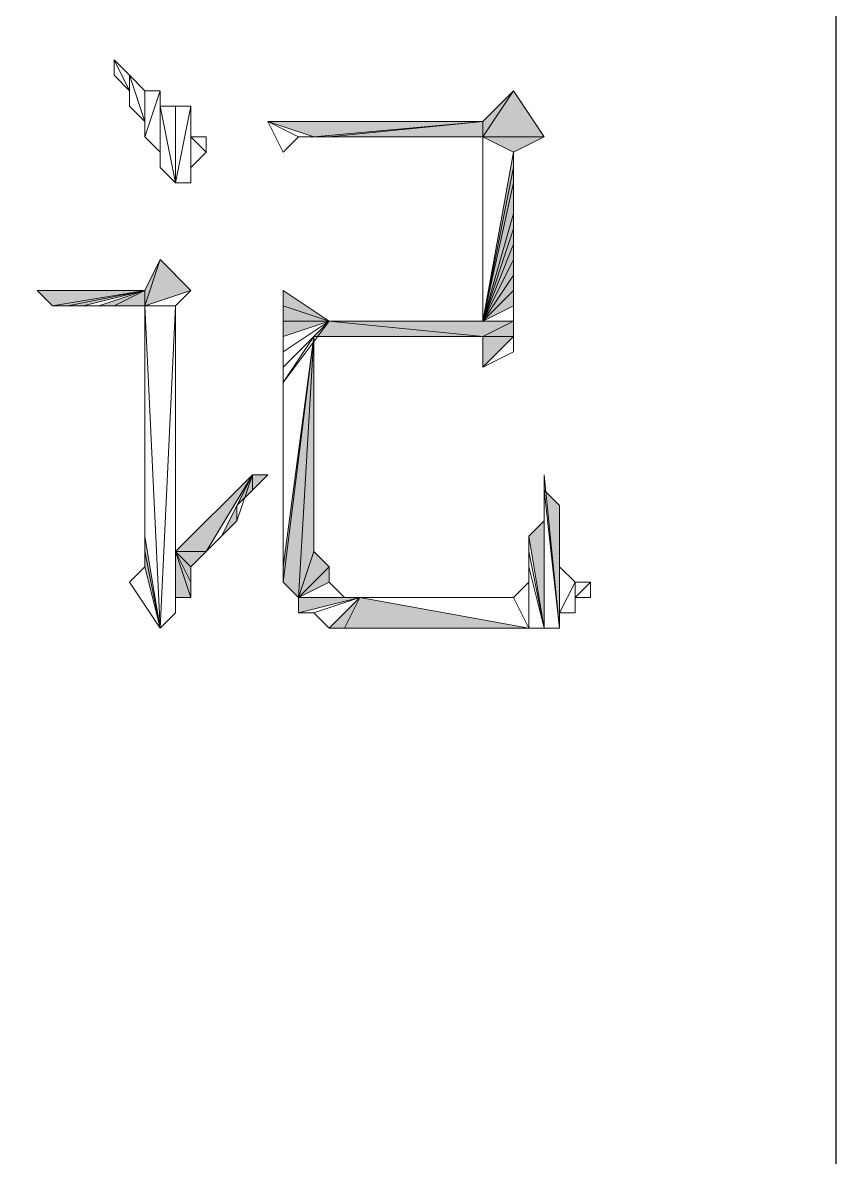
# Model space of a CAD drawing. Header units: inches. Extents: x -244 to 17, y 0 to 370.
# Drawn here: x 9.73 to 13.092, y 9.318 to 14.008 of the extents above; entities that cross this region are included whole.
import ezdxf

# ---------------------------------------------------------------- set-up
doc = ezdxf.new("R2010")
doc.units = ezdxf.units.IN
doc.header["$MEASUREMENT"] = 0
doc.layers.add('图层 1', color=7, linetype='Continuous')

# ---------------------------------------------------------------- blocks, each defined once
blk = doc.blocks.new('block 2')
at = {"layer": '图层 1', "true_color": 0xffffff}
h = blk.add_hatch(color=7, dxfattribs=at)
h.dxf.hatch_style = 2
h.paths.add_polyline_path([(33.0201, 10.8586), (32.9565, 10.7949), (33.0201, 10.4138)])
h = blk.add_hatch(color=7, dxfattribs=at)
h.dxf.hatch_style = 2
h.paths.add_polyline_path([(33.0201, 10.4138), (32.9565, 10.7315), (32.9565, 10.7949)])
h.paths.add_polyline_path([(32.9565, 10.6681), (33.0201, 10.4138), (32.9565, 10.7315)])
h = blk.add_hatch(color=7, dxfattribs=at)
h.dxf.hatch_style = 2
h.paths.add_polyline_path([(32.9565, 10.4138), (33.147, 10.3505), (33.0201, 10.2237)])
h.paths.add_polyline_path([(33.0201, 10.4138), (32.9565, 10.4138), (33.147, 10.3505)])
h.paths.add_polyline_path([(32.9565, 10.541), (33.0201, 10.4138), (32.9565, 10.4138)])
h.paths.add_polyline_path([(32.9565, 10.6044), (32.9565, 10.541), (33.0201, 10.4138)])
h = blk.add_hatch(color=7, dxfattribs=at)
h.dxf.hatch_style = 2
h.paths.add_polyline_path([(31.6231, 10.3505), (31.9405, 10.4138), (31.877, 10.4138)])
h.paths.add_polyline_path([(32.0041, 10.4138), (31.6231, 10.3505), (31.9405, 10.4138)])
h = blk.add_hatch(color=7, dxfattribs=at)
h.dxf.hatch_style = 2
h.paths.add_polyline_path([(31.9405, 10.2871), (31.75, 10.2237), (31.8136, 10.2237)])
h.paths.add_polyline_path([(31.75, 10.2871), (31.9405, 10.2871), (31.75, 10.2237)])
h = blk.add_hatch(color=7, dxfattribs=at)
h.dxf.hatch_style = 2
h.paths.add_polyline_path([(31.877, 10.2237), (31.9405, 10.2871), (31.9405, 10.1599)])
h.paths.add_polyline_path([(31.8136, 10.2237), (31.877, 10.2237), (31.9405, 10.2871)])
h = blk.add_hatch(color=7, dxfattribs=at)
h.dxf.hatch_style = 2
h.paths.add_polyline_path([(31.9405, 10.2871), (31.9405, 10.1599), (32.258, 9.9694)])
h = blk.add_hatch(color=7, dxfattribs=at)
h.dxf.hatch_style = 2
h.paths.add_polyline_path([(32.258, 9.9694), (32.0675, 10.0332), (32.0041, 10.0965)])
h.paths.add_polyline_path([(32.131, 10.0332), (32.258, 9.9694), (32.0675, 10.0332)])
h = blk.add_hatch(color=7, dxfattribs=at)
h.dxf.hatch_style = 2
h.paths.add_polyline_path([(32.1944, 9.9694), (32.258, 9.9694), (32.258, 9.906)])
h.paths.add_polyline_path([(32.131, 10.0332), (32.1944, 9.9694), (32.258, 9.9694)])
h = blk.add_hatch(color=7, dxfattribs=at)
h.dxf.hatch_style = 2
h.paths.add_polyline_path([(33.7185, 9.906), (33.655, 9.7155), (33.7185, 9.0169)])
h = blk.add_hatch(color=7, dxfattribs=at)
h.dxf.hatch_style = 2
h.paths.add_polyline_path([(32.8295, 9.7155), (31.8136, 9.8426), (31.877, 9.8426)])
h.paths.add_polyline_path([(31.75, 9.7789), (32.8295, 9.7155), (31.8136, 9.8426)])
h = blk.add_hatch(color=7, dxfattribs=at)
h.dxf.hatch_style = 2
h.paths.add_polyline_path([(32.8931, 9.6521), (32.8931, 9.8426), (32.9565, 9.8426)])
h.paths.add_polyline_path([(32.8295, 9.8426), (32.8931, 9.6521), (32.8931, 9.8426)])
h = blk.add_hatch(color=7, dxfattribs=at)
h.dxf.hatch_style = 2
h.paths.add_polyline_path([(33.0201, 9.8426), (32.9565, 9.8426), (32.8931, 9.6521)])
h = blk.add_hatch(color=7, dxfattribs=at)
h.dxf.hatch_style = 2
h.paths.add_polyline_path([(31.75, 9.7789), (31.6865, 9.7789), (31.75, 9.525)])
h = blk.add_hatch(color=7, dxfattribs=at)
h.dxf.hatch_style = 2
h.paths.add_polyline_path([(31.75, 9.7789), (31.877, 9.6521), (31.8136, 9.6521)])
h.paths.add_polyline_path([(31.9405, 9.7155), (31.75, 9.7789), (31.877, 9.6521)])
h.paths.add_polyline_path([(32.8295, 9.7155), (31.9405, 9.7155), (31.75, 9.7789)])
h = blk.add_hatch(color=7, dxfattribs=at)
h.dxf.hatch_style = 2
h.paths.add_polyline_path([(32.8931, 9.6521), (32.8295, 9.0169), (32.8931, 8.8901)])
h.paths.add_polyline_path([(32.8295, 9.7155), (32.8931, 9.6521), (32.8295, 9.0169)])
h = blk.add_hatch(color=7, dxfattribs=at)
h.dxf.hatch_style = 2
h.paths.add_polyline_path([(33.655, 9.0169), (33.8455, 8.8901), (33.655, 8.763)])
h.paths.add_polyline_path([(33.7185, 9.0169), (33.655, 9.0169), (33.8455, 8.8901)])
h.paths.add_polyline_path([(33.655, 9.6521), (33.7185, 9.0169), (33.655, 9.0169)])
h.paths.add_polyline_path([(33.655, 9.7155), (33.655, 9.6521), (33.7185, 9.0169)])
h = blk.add_hatch(color=7, dxfattribs=at)
h.dxf.hatch_style = 2
h.paths.add_polyline_path([(31.6231, 9.5884), (31.75, 9.525), (31.6231, 8.8263)])
h.paths.add_polyline_path([(31.6231, 9.6521), (31.6231, 9.5884), (31.75, 9.525)])
h = blk.add_hatch(color=7, dxfattribs=at)
h.dxf.hatch_style = 2
h.paths.add_polyline_path([(32.8295, 9.0169), (32.8295, 8.8901), (32.8931, 8.8901)])
h.paths.add_polyline_path([(32.7026, 9.0169), (32.8295, 9.0169), (32.8295, 8.8901)])
h = blk.add_hatch(color=7, dxfattribs=at)
h.dxf.hatch_style = 2
h.paths.add_polyline_path([(32.8931, 9.0169), (33.4645, 8.8901), (33.3375, 8.8901)])
h.paths.add_polyline_path([(33.528, 8.8901), (32.8931, 9.0169), (33.4645, 8.8901)])
h.paths.add_polyline_path([(33.5916, 8.8901), (33.528, 8.8901), (32.8931, 9.0169)])
h = blk.add_hatch(color=7, dxfattribs=at)
h.dxf.hatch_style = 2
h.paths.add_polyline_path([(32.8931, 9.0169), (33.2106, 8.8901), (33.147, 8.8901)])
h.paths.add_polyline_path([(33.274, 8.8901), (32.8931, 9.0169), (33.2106, 8.8901)])
h.paths.add_polyline_path([(33.3375, 8.8901), (33.274, 8.8901), (32.8931, 9.0169)])
h = blk.add_hatch(color=7, dxfattribs=at)
h.dxf.hatch_style = 2
h.paths.add_polyline_path([(32.8931, 9.0169), (33.0201, 8.8901), (32.9565, 8.8901)])
h.paths.add_polyline_path([(33.0834, 8.8901), (32.8931, 9.0169), (33.0201, 8.8901)])
h.paths.add_polyline_path([(33.147, 8.8901), (33.0834, 8.8901), (32.8931, 9.0169)])
h = blk.add_hatch(color=7, dxfattribs=at)
h.dxf.hatch_style = 2
h.paths.add_polyline_path([(33.655, 9.0169), (33.5916, 8.8901), (33.655, 8.763)])
h = blk.add_hatch(color=7, dxfattribs=at)
h.dxf.hatch_style = 2
h.paths.add_polyline_path([(31.6231, 8.763), (32.0675, 8.763), (32.0041, 8.8263)])
h = blk.add_hatch(color=7, dxfattribs=at)
h.dxf.hatch_style = 2
h.paths.add_polyline_path([(31.6231, 8.6996), (32.1944, 8.763), (32.258, 8.763)])
h.paths.add_polyline_path([(32.131, 8.6996), (31.6231, 8.6996), (32.1944, 8.763)])
at = {"layer": '图层 1', "color": 7, "lineweight": 30, "true_color": 0xffffff}
blk.add_lwpolyline([(24.7651, 251.3331), (24.7651, 7.5565), (385.5722, 7.5565), (385.5722, 251.3331), (24.7651, 251.3331)], dxfattribs=at)
at = {"layer": '图层 1', "lineweight": 0}
for points in [[(33.0201, 10.8586), (32.9565, 10.7949), (33.0201, 10.4138), (33.0201, 10.8586)], [(33.0201, 10.4138), (32.9565, 10.7315), (32.9565, 10.7949), (33.0201, 10.4138)], [(32.9565, 10.6681), (33.0201, 10.4138), (32.9565, 10.7315), (32.9565, 10.6681)], [(32.9565, 10.6044), (33.0201, 10.4138), (32.9565, 10.6681), (32.9565, 10.6044)], [(32.9565, 10.6044), (32.9565, 10.541), (33.0201, 10.4138), (32.9565, 10.6044)], [(32.9565, 10.541), (33.0201, 10.4138), (32.9565, 10.4138), (32.9565, 10.541)], [(33.9725, 10.541), (33.8455, 10.4776), (33.9091, 10.4776), (33.9725, 10.541)], [(33.9091, 10.541), (33.9725, 10.541), (33.8455, 10.4776), (33.9091, 10.541)], [(31.877, 10.4138), (31.6231, 10.3505), (31.8136, 10.4776), (31.877, 10.4138)], [(33.9091, 10.4776), (33.7185, 10.4138), (33.8455, 10.4138), (33.9091, 10.4776)], [(33.7819, 10.4776), (33.9091, 10.4776), (33.7185, 10.4138), (33.7819, 10.4776)], [(33.8455, 10.4776), (33.9091, 10.4776), (33.7819, 10.4776), (33.8455, 10.4776)], [(31.6231, 10.3505), (32.9565, 10.2871), (32.9565, 10.4138), (31.6231, 10.3505)], [(32.0041, 10.4138), (32.9565, 10.4138), (31.6231, 10.3505), (32.0041, 10.4138)], [(31.6231, 10.3505), (31.9405, 10.4138), (31.877, 10.4138), (31.6231, 10.3505)], [(32.0041, 10.4138), (31.6231, 10.3505), (31.9405, 10.4138), (32.0041, 10.4138)], [(32.9565, 10.2871), (32.9565, 10.4138), (33.0201, 10.2237), (32.9565, 10.2871)], [(32.9565, 10.4138), (33.147, 10.3505), (33.0201, 10.2237), (32.9565, 10.4138)], [(33.0201, 10.4138), (32.9565, 10.4138), (33.147, 10.3505), (33.0201, 10.4138)], [(33.655, 10.4138), (33.5916, 10.3505), (33.8455, 10.3505), (33.655, 10.4138)], [(33.8455, 10.4138), (33.655, 10.4138), (33.8455, 10.3505), (33.8455, 10.4138)], [(33.7185, 10.4138), (33.8455, 10.4138), (33.655, 10.4138), (33.7185, 10.4138)], [(31.6865, 10.2871), (32.9565, 10.2871), (31.6231, 10.3505), (31.6865, 10.2871)], [(33.7819, 10.3505), (33.4645, 10.2871), (33.7819, 10.2871), (33.7819, 10.3505)], [(33.528, 10.3505), (33.7819, 10.3505), (33.4645, 10.2871), (33.528, 10.3505)], [(33.5916, 10.3505), (33.528, 10.3505), (33.7819, 10.3505), (33.5916, 10.3505)], [(33.8455, 10.3505), (33.5916, 10.3505), (33.7819, 10.3505), (33.8455, 10.3505)], [(31.6865, 10.2871), (31.75, 10.2871), (31.9405, 10.2871), (31.6865, 10.2871)], [(32.9565, 10.2871), (31.9405, 10.2871), (31.6865, 10.2871), (32.9565, 10.2871)], [(31.9405, 10.2871), (31.75, 10.2237), (31.8136, 10.2237), (31.9405, 10.2871)], [(31.75, 10.2871), (31.9405, 10.2871), (31.75, 10.2237), (31.75, 10.2871)], [(31.8136, 10.2237), (31.877, 10.2237), (31.9405, 10.2871), (31.8136, 10.2237)], [(31.877, 10.2237), (31.9405, 10.2871), (31.9405, 10.1599), (31.877, 10.2237)], [(31.9405, 10.2871), (31.9405, 10.1599), (32.258, 9.9694), (31.9405, 10.2871)], [(33.4645, 10.2871), (33.4645, 10.2237), (33.7819, 10.2237), (33.4645, 10.2871)], [(33.7819, 10.2871), (33.4645, 10.2871), (33.7819, 10.2237), (33.7819, 10.2871)], [(33.4645, 10.2237), (33.7819, 10.2237), (33.528, 10.2237), (33.4645, 10.2237)], [(33.528, 10.2237), (33.655, 10.2237), (33.5916, 10.1599), (33.528, 10.2237)], [(33.7185, 10.2237), (33.528, 10.2237), (33.655, 10.2237), (33.7185, 10.2237)], [(33.7819, 10.2237), (33.528, 10.2237), (33.7185, 10.2237), (33.7819, 10.2237)], [(33.655, 10.2237), (33.5916, 10.1599), (33.655, 10.1599), (33.655, 10.2237)], [(32.0041, 10.0965), (32.258, 9.9694), (31.9405, 10.1599), (32.0041, 10.0965)], [(32.258, 9.9694), (32.0675, 10.0332), (32.0041, 10.0965), (32.258, 9.9694)], [(32.131, 10.0332), (32.258, 9.9694), (32.0675, 10.0332), (32.131, 10.0332)], [(32.131, 10.0332), (32.1944, 9.9694), (32.258, 9.9694), (32.131, 10.0332)], [(32.1944, 9.9694), (32.258, 9.9694), (32.258, 9.906), (32.1944, 9.9694)], [(33.5916, 9.8426), (33.655, 9.7789), (33.7185, 9.906), (33.5916, 9.8426)], [(33.7185, 9.906), (33.655, 9.7789), (33.655, 9.7155), (33.7185, 9.906)], [(33.7185, 9.906), (33.655, 9.7155), (33.7185, 9.0169), (33.7185, 9.906)], [(31.75, 9.7789), (32.8295, 9.7155), (31.8136, 9.8426), (31.75, 9.7789)], [(32.8295, 9.7155), (31.8136, 9.8426), (31.877, 9.8426), (32.8295, 9.7155)], [(31.877, 9.8426), (32.8295, 9.7155), (32.639, 9.8426), (31.877, 9.8426)], [(32.639, 9.8426), (32.8931, 9.6521), (32.7026, 9.8426), (32.639, 9.8426)], [(32.8295, 9.7155), (32.639, 9.8426), (32.8931, 9.6521), (32.8295, 9.7155)], [(32.8931, 9.6521), (32.7026, 9.8426), (32.766, 9.8426), (32.8931, 9.6521)], [(32.766, 9.8426), (32.8931, 9.6521), (32.8295, 9.8426), (32.766, 9.8426)], [(32.8295, 9.8426), (32.8931, 9.6521), (32.8931, 9.8426), (32.8295, 9.8426)], [(32.8931, 9.6521), (32.8931, 9.8426), (32.9565, 9.8426), (32.8931, 9.6521)], [(33.0201, 9.8426), (32.9565, 9.8426), (32.8931, 9.6521), (33.0201, 9.8426)], [(31.6865, 9.7155), (31.75, 9.525), (31.6865, 9.7789), (31.6865, 9.7155)], [(31.75, 9.7789), (31.6865, 9.7789), (31.75, 9.525), (31.75, 9.7789)], [(31.75, 9.7789), (31.877, 9.6521), (31.8136, 9.6521), (31.75, 9.7789)], [(31.9405, 9.7155), (31.75, 9.7789), (31.877, 9.6521), (31.9405, 9.7155)], [(32.8295, 9.7155), (31.9405, 9.7155), (31.75, 9.7789), (32.8295, 9.7155)], [(31.8136, 9.6521), (31.75, 9.7789), (31.75, 9.5884), (31.8136, 9.6521)], [(31.75, 9.7789), (31.75, 9.5884), (31.75, 9.525), (31.75, 9.7789)], [(31.6865, 9.7155), (31.6231, 9.6521), (31.75, 9.525), (31.6865, 9.7155)], [(32.8295, 9.7155), (32.8931, 9.6521), (32.8295, 9.0169), (32.8295, 9.7155)], [(33.655, 9.7155), (33.655, 9.6521), (33.7185, 9.0169), (33.655, 9.7155)], [(31.6231, 9.6521), (31.6231, 9.5884), (31.75, 9.525), (31.6231, 9.6521)], [(32.8931, 9.6521), (32.8295, 9.0169), (32.8931, 8.8901), (32.8931, 9.6521)], [(32.8931, 9.0169), (32.8931, 8.8901), (32.8931, 9.6521), (32.8931, 9.0169)], [(33.655, 9.6521), (33.7185, 9.0169), (33.655, 9.0169), (33.655, 9.6521)], [(31.6231, 9.5884), (31.75, 9.525), (31.6231, 8.8263), (31.6231, 9.5884)], [(31.75, 9.525), (31.75, 8.8901), (31.6231, 8.8263), (31.75, 9.525)], [(32.8295, 8.8901), (32.7026, 9.0169), (32.766, 8.8901), (32.8295, 8.8901)], [(32.7026, 9.0169), (32.8295, 9.0169), (32.8295, 8.8901), (32.7026, 9.0169)], [(32.8295, 9.0169), (32.8295, 8.8901), (32.8931, 8.8901), (32.8295, 9.0169)], [(32.8931, 9.0169), (33.655, 9.0169), (33.5916, 8.8901), (32.8931, 9.0169)], [(32.8931, 9.0169), (33.4645, 8.8901), (33.3375, 8.8901), (32.8931, 9.0169)], [(33.528, 8.8901), (32.8931, 9.0169), (33.4645, 8.8901), (33.528, 8.8901)], [(33.5916, 8.8901), (33.528, 8.8901), (32.8931, 9.0169), (33.5916, 8.8901)], [(32.8931, 9.0169), (33.2106, 8.8901), (33.147, 8.8901), (32.8931, 9.0169)], [(33.274, 8.8901), (32.8931, 9.0169), (33.2106, 8.8901), (33.274, 8.8901)], [(33.3375, 8.8901), (33.274, 8.8901), (32.8931, 9.0169), (33.3375, 8.8901)], [(32.8931, 9.0169), (33.0201, 8.8901), (32.9565, 8.8901), (32.8931, 9.0169)], [(33.0834, 8.8901), (32.8931, 9.0169), (33.0201, 8.8901), (33.0834, 8.8901)], [(33.147, 8.8901), (33.0834, 8.8901), (32.8931, 9.0169), (33.147, 8.8901)], [(32.9565, 8.8901), (32.8931, 9.0169), (32.8931, 8.8901), (32.9565, 8.8901)], [(33.655, 9.0169), (33.5916, 8.8901), (33.655, 8.763), (33.655, 9.0169)], [(33.655, 9.0169), (33.8455, 8.8901), (33.655, 8.763), (33.655, 9.0169)], [(33.7185, 9.0169), (33.655, 9.0169), (33.8455, 8.8901), (33.7185, 9.0169)], [(31.75, 8.8901), (31.8136, 8.8263), (31.6231, 8.8263), (31.75, 8.8901)], [(31.6231, 8.763), (32.0675, 8.763), (32.0041, 8.8263), (31.6231, 8.763)], [(31.9405, 8.8263), (32.0041, 8.8263), (31.6231, 8.763), (31.9405, 8.8263)], [(31.877, 8.8263), (31.6231, 8.763), (31.6231, 8.8263), (31.877, 8.8263)], [(31.9405, 8.8263), (31.6231, 8.763), (31.877, 8.8263), (31.9405, 8.8263)], [(31.8136, 8.8263), (31.6231, 8.8263), (31.877, 8.8263), (31.8136, 8.8263)], [(31.6231, 8.6996), (32.1944, 8.763), (32.258, 8.763), (31.6231, 8.6996)], [(32.131, 8.6996), (31.6231, 8.6996), (32.1944, 8.763), (32.131, 8.6996)], [(32.258, 8.763), (31.6231, 8.763), (31.6231, 8.6996), (32.258, 8.763)], [(32.131, 8.763), (32.258, 8.763), (31.6231, 8.763), (32.131, 8.763)], [(32.131, 8.763), (31.6231, 8.763), (32.0675, 8.763), (32.131, 8.763)], [(31.6231, 8.6996), (32.0041, 8.6996), (31.6865, 8.6996), (31.6231, 8.6996)], [(32.0675, 8.6996), (31.6231, 8.6996), (32.0041, 8.6996), (32.0675, 8.6996)], [(32.131, 8.6996), (32.0675, 8.6996), (31.6231, 8.6996), (32.131, 8.6996)], [(31.6865, 8.6996), (31.8136, 8.6362), (31.6865, 8.6362), (31.6865, 8.6996)], [(31.877, 8.6996), (31.6865, 8.6996), (31.8136, 8.6362), (31.877, 8.6996)], [(31.9405, 8.6996), (31.877, 8.6996), (31.6865, 8.6996), (31.9405, 8.6996)], [(31.9405, 8.6996), (31.6865, 8.6996), (32.0041, 8.6996), (31.9405, 8.6996)], [(31.6865, 8.6362), (31.8136, 8.6362), (31.75, 8.6362), (31.6865, 8.6362)], [(31.75, 8.6362), (31.8136, 8.5724), (31.75, 8.5724), (31.75, 8.6362)], [(31.8136, 8.6362), (31.75, 8.6362), (31.8136, 8.5724), (31.8136, 8.6362)]]:
    blk.add_lwpolyline(points, dxfattribs=at)
at = {"layer": '图层 1', "color": 7, "lineweight": 20, "true_color": 0xffffff}
for points in [[(33.0201, 10.8586), (32.9565, 10.7949), (33.0201, 10.4138), (33.0201, 10.8586)], [(33.0201, 10.4138), (32.9565, 10.7315), (32.9565, 10.7949), (33.0201, 10.4138)], [(32.9565, 10.6681), (33.0201, 10.4138), (32.9565, 10.7315), (32.9565, 10.6681)], [(32.9565, 10.6044), (33.0201, 10.4138), (32.9565, 10.6681), (32.9565, 10.6044)], [(32.9565, 10.6044), (32.9565, 10.541), (33.0201, 10.4138), (32.9565, 10.6044)], [(32.9565, 10.541), (33.0201, 10.4138), (32.9565, 10.4138), (32.9565, 10.541)], [(33.9725, 10.541), (33.8455, 10.4776), (33.9091, 10.4776), (33.9725, 10.541)], [(33.9091, 10.541), (33.9725, 10.541), (33.8455, 10.4776), (33.9091, 10.541)], [(31.877, 10.4138), (31.6231, 10.3505), (31.8136, 10.4776), (31.877, 10.4138)], [(33.9091, 10.4776), (33.7185, 10.4138), (33.8455, 10.4138), (33.9091, 10.4776)], [(33.7819, 10.4776), (33.9091, 10.4776), (33.7185, 10.4138), (33.7819, 10.4776)], [(33.8455, 10.4776), (33.9091, 10.4776), (33.7819, 10.4776), (33.8455, 10.4776)], [(31.6231, 10.3505), (32.9565, 10.2871), (32.9565, 10.4138), (31.6231, 10.3505)], [(32.0041, 10.4138), (32.9565, 10.4138), (31.6231, 10.3505), (32.0041, 10.4138)], [(31.6231, 10.3505), (31.9405, 10.4138), (31.877, 10.4138), (31.6231, 10.3505)], [(32.0041, 10.4138), (31.6231, 10.3505), (31.9405, 10.4138), (32.0041, 10.4138)], [(32.9565, 10.2871), (32.9565, 10.4138), (33.0201, 10.2237), (32.9565, 10.2871)], [(32.9565, 10.4138), (33.147, 10.3505), (33.0201, 10.2237), (32.9565, 10.4138)], [(33.0201, 10.4138), (32.9565, 10.4138), (33.147, 10.3505), (33.0201, 10.4138)], [(33.655, 10.4138), (33.5916, 10.3505), (33.8455, 10.3505), (33.655, 10.4138)], [(33.8455, 10.4138), (33.655, 10.4138), (33.8455, 10.3505), (33.8455, 10.4138)], [(33.7185, 10.4138), (33.8455, 10.4138), (33.655, 10.4138), (33.7185, 10.4138)], [(31.6865, 10.2871), (32.9565, 10.2871), (31.6231, 10.3505), (31.6865, 10.2871)], [(33.7819, 10.3505), (33.4645, 10.2871), (33.7819, 10.2871), (33.7819, 10.3505)], [(33.528, 10.3505), (33.7819, 10.3505), (33.4645, 10.2871), (33.528, 10.3505)], [(33.5916, 10.3505), (33.528, 10.3505), (33.7819, 10.3505), (33.5916, 10.3505)], [(33.8455, 10.3505), (33.5916, 10.3505), (33.7819, 10.3505), (33.8455, 10.3505)], [(31.6865, 10.2871), (31.75, 10.2871), (31.9405, 10.2871), (31.6865, 10.2871)], [(32.9565, 10.2871), (31.9405, 10.2871), (31.6865, 10.2871), (32.9565, 10.2871)], [(31.9405, 10.2871), (31.75, 10.2237), (31.8136, 10.2237), (31.9405, 10.2871)], [(31.75, 10.2871), (31.9405, 10.2871), (31.75, 10.2237), (31.75, 10.2871)], [(31.8136, 10.2237), (31.877, 10.2237), (31.9405, 10.2871), (31.8136, 10.2237)], [(31.877, 10.2237), (31.9405, 10.2871), (31.9405, 10.1599), (31.877, 10.2237)], [(31.9405, 10.2871), (31.9405, 10.1599), (32.258, 9.9694), (31.9405, 10.2871)], [(33.4645, 10.2871), (33.4645, 10.2237), (33.7819, 10.2237), (33.4645, 10.2871)], [(33.7819, 10.2871), (33.4645, 10.2871), (33.7819, 10.2237), (33.7819, 10.2871)], [(33.4645, 10.2237), (33.7819, 10.2237), (33.528, 10.2237), (33.4645, 10.2237)], [(33.528, 10.2237), (33.655, 10.2237), (33.5916, 10.1599), (33.528, 10.2237)], [(33.7185, 10.2237), (33.528, 10.2237), (33.655, 10.2237), (33.7185, 10.2237)], [(33.7819, 10.2237), (33.528, 10.2237), (33.7185, 10.2237), (33.7819, 10.2237)], [(33.655, 10.2237), (33.5916, 10.1599), (33.655, 10.1599), (33.655, 10.2237)], [(32.0041, 10.0965), (32.258, 9.9694), (31.9405, 10.1599), (32.0041, 10.0965)], [(32.258, 9.9694), (32.0675, 10.0332), (32.0041, 10.0965), (32.258, 9.9694)], [(32.131, 10.0332), (32.258, 9.9694), (32.0675, 10.0332), (32.131, 10.0332)], [(32.131, 10.0332), (32.1944, 9.9694), (32.258, 9.9694), (32.131, 10.0332)], [(32.1944, 9.9694), (32.258, 9.9694), (32.258, 9.906), (32.1944, 9.9694)], [(33.5916, 9.8426), (33.655, 9.7789), (33.7185, 9.906), (33.5916, 9.8426)], [(33.7185, 9.906), (33.655, 9.7789), (33.655, 9.7155), (33.7185, 9.906)], [(33.7185, 9.906), (33.655, 9.7155), (33.7185, 9.0169), (33.7185, 9.906)], [(31.75, 9.7789), (32.8295, 9.7155), (31.8136, 9.8426), (31.75, 9.7789)], [(32.8295, 9.7155), (31.8136, 9.8426), (31.877, 9.8426), (32.8295, 9.7155)], [(31.877, 9.8426), (32.8295, 9.7155), (32.639, 9.8426), (31.877, 9.8426)], [(32.639, 9.8426), (32.8931, 9.6521), (32.7026, 9.8426), (32.639, 9.8426)], [(32.8295, 9.7155), (32.639, 9.8426), (32.8931, 9.6521), (32.8295, 9.7155)], [(32.8931, 9.6521), (32.7026, 9.8426), (32.766, 9.8426), (32.8931, 9.6521)], [(32.766, 9.8426), (32.8931, 9.6521), (32.8295, 9.8426), (32.766, 9.8426)], [(32.8295, 9.8426), (32.8931, 9.6521), (32.8931, 9.8426), (32.8295, 9.8426)], [(32.8931, 9.6521), (32.8931, 9.8426), (32.9565, 9.8426), (32.8931, 9.6521)], [(33.0201, 9.8426), (32.9565, 9.8426), (32.8931, 9.6521), (33.0201, 9.8426)], [(31.6865, 9.7155), (31.75, 9.525), (31.6865, 9.7789), (31.6865, 9.7155)], [(31.75, 9.7789), (31.6865, 9.7789), (31.75, 9.525), (31.75, 9.7789)], [(31.75, 9.7789), (31.877, 9.6521), (31.8136, 9.6521), (31.75, 9.7789)], [(31.9405, 9.7155), (31.75, 9.7789), (31.877, 9.6521), (31.9405, 9.7155)], [(32.8295, 9.7155), (31.9405, 9.7155), (31.75, 9.7789), (32.8295, 9.7155)], [(31.8136, 9.6521), (31.75, 9.7789), (31.75, 9.5884), (31.8136, 9.6521)], [(31.75, 9.7789), (31.75, 9.5884), (31.75, 9.525), (31.75, 9.7789)], [(31.6865, 9.7155), (31.6231, 9.6521), (31.75, 9.525), (31.6865, 9.7155)], [(32.8295, 9.7155), (32.8931, 9.6521), (32.8295, 9.0169), (32.8295, 9.7155)], [(33.655, 9.7155), (33.655, 9.6521), (33.7185, 9.0169), (33.655, 9.7155)], [(31.6231, 9.6521), (31.6231, 9.5884), (31.75, 9.525), (31.6231, 9.6521)], [(32.8931, 9.6521), (32.8295, 9.0169), (32.8931, 8.8901), (32.8931, 9.6521)], [(32.8931, 9.0169), (32.8931, 8.8901), (32.8931, 9.6521), (32.8931, 9.0169)], [(33.655, 9.6521), (33.7185, 9.0169), (33.655, 9.0169), (33.655, 9.6521)], [(31.6231, 9.5884), (31.75, 9.525), (31.6231, 8.8263), (31.6231, 9.5884)], [(31.75, 9.525), (31.75, 8.8901), (31.6231, 8.8263), (31.75, 9.525)], [(32.8295, 8.8901), (32.7026, 9.0169), (32.766, 8.8901), (32.8295, 8.8901)], [(32.7026, 9.0169), (32.8295, 9.0169), (32.8295, 8.8901), (32.7026, 9.0169)], [(32.8295, 9.0169), (32.8295, 8.8901), (32.8931, 8.8901), (32.8295, 9.0169)], [(32.8931, 9.0169), (33.655, 9.0169), (33.5916, 8.8901), (32.8931, 9.0169)], [(32.8931, 9.0169), (33.4645, 8.8901), (33.3375, 8.8901), (32.8931, 9.0169)], [(33.528, 8.8901), (32.8931, 9.0169), (33.4645, 8.8901), (33.528, 8.8901)], [(33.5916, 8.8901), (33.528, 8.8901), (32.8931, 9.0169), (33.5916, 8.8901)], [(32.8931, 9.0169), (33.2106, 8.8901), (33.147, 8.8901), (32.8931, 9.0169)], [(33.274, 8.8901), (32.8931, 9.0169), (33.2106, 8.8901), (33.274, 8.8901)], [(33.3375, 8.8901), (33.274, 8.8901), (32.8931, 9.0169), (33.3375, 8.8901)], [(32.8931, 9.0169), (33.0201, 8.8901), (32.9565, 8.8901), (32.8931, 9.0169)], [(33.0834, 8.8901), (32.8931, 9.0169), (33.0201, 8.8901), (33.0834, 8.8901)], [(33.147, 8.8901), (33.0834, 8.8901), (32.8931, 9.0169), (33.147, 8.8901)], [(32.9565, 8.8901), (32.8931, 9.0169), (32.8931, 8.8901), (32.9565, 8.8901)], [(33.655, 9.0169), (33.5916, 8.8901), (33.655, 8.763), (33.655, 9.0169)], [(33.655, 9.0169), (33.8455, 8.8901), (33.655, 8.763), (33.655, 9.0169)], [(33.7185, 9.0169), (33.655, 9.0169), (33.8455, 8.8901), (33.7185, 9.0169)], [(31.75, 8.8901), (31.8136, 8.8263), (31.6231, 8.8263), (31.75, 8.8901)], [(31.6231, 8.763), (32.0675, 8.763), (32.0041, 8.8263), (31.6231, 8.763)], [(31.9405, 8.8263), (32.0041, 8.8263), (31.6231, 8.763), (31.9405, 8.8263)], [(31.877, 8.8263), (31.6231, 8.763), (31.6231, 8.8263), (31.877, 8.8263)], [(31.9405, 8.8263), (31.6231, 8.763), (31.877, 8.8263), (31.9405, 8.8263)], [(31.8136, 8.8263), (31.6231, 8.8263), (31.877, 8.8263), (31.8136, 8.8263)], [(31.6231, 8.6996), (32.1944, 8.763), (32.258, 8.763), (31.6231, 8.6996)], [(32.131, 8.6996), (31.6231, 8.6996), (32.1944, 8.763), (32.131, 8.6996)], [(32.258, 8.763), (31.6231, 8.763), (31.6231, 8.6996), (32.258, 8.763)], [(32.131, 8.763), (32.258, 8.763), (31.6231, 8.763), (32.131, 8.763)], [(32.131, 8.763), (31.6231, 8.763), (32.0675, 8.763), (32.131, 8.763)], [(31.6231, 8.6996), (32.0041, 8.6996), (31.6865, 8.6996), (31.6231, 8.6996)], [(32.0675, 8.6996), (31.6231, 8.6996), (32.0041, 8.6996), (32.0675, 8.6996)], [(32.131, 8.6996), (32.0675, 8.6996), (31.6231, 8.6996), (32.131, 8.6996)], [(31.6865, 8.6996), (31.8136, 8.6362), (31.6865, 8.6362), (31.6865, 8.6996)], [(31.877, 8.6996), (31.6865, 8.6996), (31.8136, 8.6362), (31.877, 8.6996)], [(31.9405, 8.6996), (31.877, 8.6996), (31.6865, 8.6996), (31.9405, 8.6996)], [(31.9405, 8.6996), (31.6865, 8.6996), (32.0041, 8.6996), (31.9405, 8.6996)], [(31.6865, 8.6362), (31.8136, 8.6362), (31.75, 8.6362), (31.6865, 8.6362)], [(31.75, 8.6362), (31.8136, 8.5724), (31.75, 8.5724), (31.75, 8.6362)], [(31.8136, 8.6362), (31.75, 8.6362), (31.8136, 8.5724), (31.8136, 8.6362)]]:
    blk.add_lwpolyline(points, dxfattribs=at)
at = {"layer": '图层 1', "lineweight": 0}
for points, knots in [([(33.0201, 10.4138), (33.0201, 10.4138), (32.9565, 10.6681), (32.9565, 10.6681), (32.9565, 10.6681), (33.0201, 10.4138), (33.0201, 10.4138)], [0, 0, 0, 0, 1, 1, 1, 2, 2, 2, 2]), ([(33.9091, 10.541), (33.9091, 10.541), (33.9091, 10.541), (33.9091, 10.541), (33.9091, 10.541), (33.9725, 10.541), (33.9725, 10.541), (33.9725, 10.541), (33.9091, 10.541), (33.9091, 10.541)], [0, 0, 0, 0, 1, 1, 1, 2, 2, 2, 3, 3, 3, 3]), ([(31.6231, 10.3505), (31.6231, 10.3505), (31.8136, 10.4776), (31.8136, 10.4776), (31.8136, 10.4776), (31.6231, 10.3505), (31.6231, 10.3505)], [0, 0, 0, 0, 1, 1, 1, 2, 2, 2, 2]), ([(33.9091, 10.4776), (33.9091, 10.4776), (33.7819, 10.4776), (33.7819, 10.4776), (33.7819, 10.4776), (33.9091, 10.4776), (33.9091, 10.4776)], [0, 0, 0, 0, 1, 1, 1, 2, 2, 2, 2]), ([(32.9565, 10.4138), (32.9565, 10.4138), (32.0041, 10.4138), (32.0041, 10.4138), (32.0041, 10.4138), (32.9565, 10.4138), (32.9565, 10.4138)], [0, 0, 0, 0, 1, 1, 1, 2, 2, 2, 2]), ([(33.7185, 10.4138), (33.7185, 10.4138), (33.7185, 10.4138), (33.7185, 10.4138), (33.7185, 10.4138), (33.8455, 10.4138), (33.8455, 10.4138), (33.8455, 10.4138), (33.7185, 10.4138), (33.7185, 10.4138)], [0, 0, 0, 0, 1, 1, 1, 2, 2, 2, 3, 3, 3, 3]), ([(31.6231, 10.3505), (31.6231, 10.3505), (31.6231, 10.3505), (31.6231, 10.3505), (31.6231, 10.3505), (32.9565, 10.2871), (32.9565, 10.2871), (32.9565, 10.2871), (31.6231, 10.3505), (31.6231, 10.3505)], [0, 0, 0, 0, 1, 1, 1, 2, 2, 2, 3, 3, 3, 3]), ([(32.9565, 10.2871), (32.9565, 10.2871), (31.6231, 10.3505), (31.6231, 10.3505), (31.6231, 10.3505), (32.9565, 10.2871), (32.9565, 10.2871)], [0, 0, 0, 0, 1, 1, 1, 2, 2, 2, 2]), ([(33.5916, 10.3505), (33.5916, 10.3505), (33.8455, 10.3505), (33.8455, 10.3505), (33.8455, 10.3505), (33.5916, 10.3505), (33.5916, 10.3505)], [0, 0, 0, 0, 1, 1, 1, 2, 2, 2, 2]), ([(31.9405, 10.2871), (31.9405, 10.2871), (31.6865, 10.2871), (31.6865, 10.2871), (31.6865, 10.2871), (31.9405, 10.2871), (31.9405, 10.2871)], [0, 0, 0, 0, 1, 1, 1, 2, 2, 2, 2]), ([(33.4645, 10.2871), (33.4645, 10.2871), (33.7819, 10.2237), (33.7819, 10.2237), (33.7819, 10.2237), (33.4645, 10.2871), (33.4645, 10.2871)], [0, 0, 0, 0, 1, 1, 1, 2, 2, 2, 2]), ([(33.4645, 10.2871), (33.4645, 10.2871), (33.7819, 10.2871), (33.7819, 10.2871), (33.7819, 10.2871), (33.4645, 10.2871), (33.4645, 10.2871)], [0, 0, 0, 0, 1, 1, 1, 2, 2, 2, 2]), ([(33.528, 10.2237), (33.528, 10.2237), (33.7185, 10.2237), (33.7185, 10.2237), (33.7185, 10.2237), (33.528, 10.2237), (33.528, 10.2237)], [0, 0, 0, 0, 1, 1, 1, 2, 2, 2, 2]), ([(32.258, 9.9694), (32.258, 9.9694), (31.9405, 10.1599), (31.9405, 10.1599), (31.9405, 10.1599), (32.258, 9.9694), (32.258, 9.9694)], [0, 0, 0, 0, 1, 1, 1, 2, 2, 2, 2]), ([(33.655, 9.7789), (33.655, 9.7789), (33.7185, 9.906), (33.7185, 9.906), (33.7185, 9.906), (33.655, 9.7789), (33.655, 9.7789)], [0, 0, 0, 0, 1, 1, 1, 2, 2, 2, 2]), ([(31.877, 9.8426), (31.877, 9.8426), (31.877, 9.8426), (31.877, 9.8426), (31.877, 9.8426), (32.8295, 9.7155), (32.8295, 9.7155), (32.8295, 9.7155), (31.877, 9.8426), (31.877, 9.8426)], [0, 0, 0, 0, 1, 1, 1, 2, 2, 2, 3, 3, 3, 3]), ([(32.639, 9.8426), (32.639, 9.8426), (31.877, 9.8426), (31.877, 9.8426), (31.877, 9.8426), (32.639, 9.8426), (32.639, 9.8426)], [0, 0, 0, 0, 1, 1, 1, 2, 2, 2, 2]), ([(32.8931, 9.6521), (32.8931, 9.6521), (32.8295, 9.8426), (32.8295, 9.8426), (32.8295, 9.8426), (32.8931, 9.6521), (32.8931, 9.6521)], [0, 0, 0, 0, 1, 1, 1, 2, 2, 2, 2]), ([(31.75, 9.525), (31.75, 9.525), (31.6865, 9.7789), (31.6865, 9.7789), (31.6865, 9.7789), (31.75, 9.525), (31.75, 9.525)], [0, 0, 0, 0, 1, 1, 1, 2, 2, 2, 2]), ([(31.75, 9.7789), (31.75, 9.7789), (31.75, 9.5884), (31.75, 9.5884), (31.75, 9.5884), (31.75, 9.7789), (31.75, 9.7789)], [0, 0, 0, 0, 1, 1, 1, 2, 2, 2, 2]), ([(31.8136, 9.6521), (31.8136, 9.6521), (31.8136, 9.6521), (31.8136, 9.6521), (31.8136, 9.6521), (31.75, 9.7789), (31.75, 9.7789), (31.75, 9.7789), (31.8136, 9.6521), (31.8136, 9.6521)], [0, 0, 0, 0, 1, 1, 1, 2, 2, 2, 3, 3, 3, 3]), ([(31.6231, 9.6521), (31.6231, 9.6521), (31.75, 9.525), (31.75, 9.525), (31.75, 9.525), (31.6231, 9.6521), (31.6231, 9.6521)], [0, 0, 0, 0, 1, 1, 1, 2, 2, 2, 2]), ([(32.766, 8.8901), (32.766, 8.8901), (32.766, 8.8901), (32.766, 8.8901), (32.766, 8.8901), (32.7026, 9.0169), (32.7026, 9.0169), (32.7026, 9.0169), (32.766, 8.8901), (32.766, 8.8901)], [0, 0, 0, 0, 1, 1, 1, 2, 2, 2, 3, 3, 3, 3]), ([(32.7026, 9.0169), (32.7026, 9.0169), (32.766, 8.8901), (32.766, 8.8901), (32.766, 8.8901), (32.7026, 9.0169), (32.7026, 9.0169)], [0, 0, 0, 0, 1, 1, 1, 2, 2, 2, 2]), ([(32.8295, 8.8901), (32.8295, 8.8901), (32.8295, 8.8901), (32.8295, 8.8901), (32.8295, 8.8901), (32.7026, 9.0169), (32.7026, 9.0169), (32.7026, 9.0169), (32.8295, 8.8901), (32.8295, 8.8901)], [0, 0, 0, 0, 1, 1, 1, 2, 2, 2, 3, 3, 3, 3]), ([(33.655, 9.0169), (33.655, 9.0169), (32.8931, 9.0169), (32.8931, 9.0169), (32.8931, 9.0169), (33.655, 9.0169), (33.655, 9.0169)], [0, 0, 0, 0, 1, 1, 1, 2, 2, 2, 2]), ([(32.9565, 8.8901), (32.9565, 8.8901), (32.9565, 8.8901), (32.9565, 8.8901), (32.9565, 8.8901), (32.8931, 9.0169), (32.8931, 9.0169), (32.8931, 9.0169), (32.9565, 8.8901), (32.9565, 8.8901)], [0, 0, 0, 0, 1, 1, 1, 2, 2, 2, 3, 3, 3, 3]), ([(31.75, 8.8901), (31.75, 8.8901), (31.6231, 8.8263), (31.6231, 8.8263), (31.6231, 8.8263), (31.75, 8.8901), (31.75, 8.8901)], [0, 0, 0, 0, 1, 1, 1, 2, 2, 2, 2]), ([(32.0041, 8.8263), (32.0041, 8.8263), (31.6231, 8.763), (31.6231, 8.763), (31.6231, 8.763), (32.0041, 8.8263), (32.0041, 8.8263)], [0, 0, 0, 0, 1, 1, 1, 2, 2, 2, 2]), ([(31.877, 8.8263), (31.877, 8.8263), (31.877, 8.8263), (31.877, 8.8263), (31.877, 8.8263), (31.6231, 8.763), (31.6231, 8.763), (31.6231, 8.763), (31.877, 8.8263), (31.877, 8.8263)], [0, 0, 0, 0, 1, 1, 1, 2, 2, 2, 3, 3, 3, 3]), ([(31.6231, 8.763), (31.6231, 8.763), (31.877, 8.8263), (31.877, 8.8263), (31.877, 8.8263), (31.6231, 8.763), (31.6231, 8.763)], [0, 0, 0, 0, 1, 1, 1, 2, 2, 2, 2]), ([(31.6231, 8.8263), (31.6231, 8.8263), (31.877, 8.8263), (31.877, 8.8263), (31.877, 8.8263), (31.6231, 8.8263), (31.6231, 8.8263)], [0, 0, 0, 0, 1, 1, 1, 2, 2, 2, 2]), ([(32.258, 8.763), (32.258, 8.763), (32.258, 8.763), (32.258, 8.763), (32.258, 8.763), (31.6231, 8.763), (31.6231, 8.763), (31.6231, 8.763), (32.258, 8.763), (32.258, 8.763)], [0, 0, 0, 0, 1, 1, 1, 2, 2, 2, 3, 3, 3, 3]), ([(31.6231, 8.763), (31.6231, 8.763), (32.258, 8.763), (32.258, 8.763), (32.258, 8.763), (31.6231, 8.763), (31.6231, 8.763)], [0, 0, 0, 0, 1, 1, 1, 2, 2, 2, 2]), ([(32.258, 8.763), (32.258, 8.763), (31.6231, 8.763), (31.6231, 8.763), (31.6231, 8.763), (32.258, 8.763), (32.258, 8.763)], [0, 0, 0, 0, 1, 1, 1, 2, 2, 2, 2]), ([(31.6865, 8.6996), (31.6865, 8.6996), (32.0041, 8.6996), (32.0041, 8.6996), (32.0041, 8.6996), (31.6865, 8.6996), (31.6865, 8.6996)], [0, 0, 0, 0, 1, 1, 1, 2, 2, 2, 2]), ([(31.8136, 8.6362), (31.8136, 8.6362), (31.6865, 8.6362), (31.6865, 8.6362), (31.6865, 8.6362), (31.8136, 8.6362), (31.8136, 8.6362)], [0, 0, 0, 0, 1, 1, 1, 2, 2, 2, 2])]:
    blk.add_open_spline(points, degree=3, knots=knots, dxfattribs=at)
at = {"layer": '图层 1', "color": 7, "lineweight": 20, "true_color": 0xffffff}
for points, knots in [([(33.0201, 10.4138), (33.0201, 10.4138), (32.9565, 10.6681), (32.9565, 10.6681), (32.9565, 10.6681), (33.0201, 10.4138), (33.0201, 10.4138)], [0, 0, 0, 0, 1, 1, 1, 2, 2, 2, 2]), ([(33.9091, 10.541), (33.9091, 10.541), (33.9091, 10.541), (33.9091, 10.541), (33.9091, 10.541), (33.9725, 10.541), (33.9725, 10.541), (33.9725, 10.541), (33.9091, 10.541), (33.9091, 10.541)], [0, 0, 0, 0, 1, 1, 1, 2, 2, 2, 3, 3, 3, 3]), ([(31.6231, 10.3505), (31.6231, 10.3505), (31.8136, 10.4776), (31.8136, 10.4776), (31.8136, 10.4776), (31.6231, 10.3505), (31.6231, 10.3505)], [0, 0, 0, 0, 1, 1, 1, 2, 2, 2, 2]), ([(33.9091, 10.4776), (33.9091, 10.4776), (33.7819, 10.4776), (33.7819, 10.4776), (33.7819, 10.4776), (33.9091, 10.4776), (33.9091, 10.4776)], [0, 0, 0, 0, 1, 1, 1, 2, 2, 2, 2]), ([(32.9565, 10.4138), (32.9565, 10.4138), (32.0041, 10.4138), (32.0041, 10.4138), (32.0041, 10.4138), (32.9565, 10.4138), (32.9565, 10.4138)], [0, 0, 0, 0, 1, 1, 1, 2, 2, 2, 2]), ([(33.7185, 10.4138), (33.7185, 10.4138), (33.7185, 10.4138), (33.7185, 10.4138), (33.7185, 10.4138), (33.8455, 10.4138), (33.8455, 10.4138), (33.8455, 10.4138), (33.7185, 10.4138), (33.7185, 10.4138)], [0, 0, 0, 0, 1, 1, 1, 2, 2, 2, 3, 3, 3, 3]), ([(31.6231, 10.3505), (31.6231, 10.3505), (31.6231, 10.3505), (31.6231, 10.3505), (31.6231, 10.3505), (32.9565, 10.2871), (32.9565, 10.2871), (32.9565, 10.2871), (31.6231, 10.3505), (31.6231, 10.3505)], [0, 0, 0, 0, 1, 1, 1, 2, 2, 2, 3, 3, 3, 3]), ([(32.9565, 10.2871), (32.9565, 10.2871), (31.6231, 10.3505), (31.6231, 10.3505), (31.6231, 10.3505), (32.9565, 10.2871), (32.9565, 10.2871)], [0, 0, 0, 0, 1, 1, 1, 2, 2, 2, 2]), ([(33.5916, 10.3505), (33.5916, 10.3505), (33.8455, 10.3505), (33.8455, 10.3505), (33.8455, 10.3505), (33.5916, 10.3505), (33.5916, 10.3505)], [0, 0, 0, 0, 1, 1, 1, 2, 2, 2, 2]), ([(31.9405, 10.2871), (31.9405, 10.2871), (31.6865, 10.2871), (31.6865, 10.2871), (31.6865, 10.2871), (31.9405, 10.2871), (31.9405, 10.2871)], [0, 0, 0, 0, 1, 1, 1, 2, 2, 2, 2]), ([(33.4645, 10.2871), (33.4645, 10.2871), (33.7819, 10.2237), (33.7819, 10.2237), (33.7819, 10.2237), (33.4645, 10.2871), (33.4645, 10.2871)], [0, 0, 0, 0, 1, 1, 1, 2, 2, 2, 2]), ([(33.4645, 10.2871), (33.4645, 10.2871), (33.7819, 10.2871), (33.7819, 10.2871), (33.7819, 10.2871), (33.4645, 10.2871), (33.4645, 10.2871)], [0, 0, 0, 0, 1, 1, 1, 2, 2, 2, 2]), ([(33.528, 10.2237), (33.528, 10.2237), (33.7185, 10.2237), (33.7185, 10.2237), (33.7185, 10.2237), (33.528, 10.2237), (33.528, 10.2237)], [0, 0, 0, 0, 1, 1, 1, 2, 2, 2, 2]), ([(32.258, 9.9694), (32.258, 9.9694), (31.9405, 10.1599), (31.9405, 10.1599), (31.9405, 10.1599), (32.258, 9.9694), (32.258, 9.9694)], [0, 0, 0, 0, 1, 1, 1, 2, 2, 2, 2]), ([(33.655, 9.7789), (33.655, 9.7789), (33.7185, 9.906), (33.7185, 9.906), (33.7185, 9.906), (33.655, 9.7789), (33.655, 9.7789)], [0, 0, 0, 0, 1, 1, 1, 2, 2, 2, 2]), ([(31.877, 9.8426), (31.877, 9.8426), (31.877, 9.8426), (31.877, 9.8426), (31.877, 9.8426), (32.8295, 9.7155), (32.8295, 9.7155), (32.8295, 9.7155), (31.877, 9.8426), (31.877, 9.8426)], [0, 0, 0, 0, 1, 1, 1, 2, 2, 2, 3, 3, 3, 3]), ([(32.639, 9.8426), (32.639, 9.8426), (31.877, 9.8426), (31.877, 9.8426), (31.877, 9.8426), (32.639, 9.8426), (32.639, 9.8426)], [0, 0, 0, 0, 1, 1, 1, 2, 2, 2, 2]), ([(32.8931, 9.6521), (32.8931, 9.6521), (32.8295, 9.8426), (32.8295, 9.8426), (32.8295, 9.8426), (32.8931, 9.6521), (32.8931, 9.6521)], [0, 0, 0, 0, 1, 1, 1, 2, 2, 2, 2]), ([(31.75, 9.525), (31.75, 9.525), (31.6865, 9.7789), (31.6865, 9.7789), (31.6865, 9.7789), (31.75, 9.525), (31.75, 9.525)], [0, 0, 0, 0, 1, 1, 1, 2, 2, 2, 2]), ([(31.75, 9.7789), (31.75, 9.7789), (31.75, 9.5884), (31.75, 9.5884), (31.75, 9.5884), (31.75, 9.7789), (31.75, 9.7789)], [0, 0, 0, 0, 1, 1, 1, 2, 2, 2, 2]), ([(31.8136, 9.6521), (31.8136, 9.6521), (31.8136, 9.6521), (31.8136, 9.6521), (31.8136, 9.6521), (31.75, 9.7789), (31.75, 9.7789), (31.75, 9.7789), (31.8136, 9.6521), (31.8136, 9.6521)], [0, 0, 0, 0, 1, 1, 1, 2, 2, 2, 3, 3, 3, 3]), ([(31.6231, 9.6521), (31.6231, 9.6521), (31.75, 9.525), (31.75, 9.525), (31.75, 9.525), (31.6231, 9.6521), (31.6231, 9.6521)], [0, 0, 0, 0, 1, 1, 1, 2, 2, 2, 2]), ([(32.766, 8.8901), (32.766, 8.8901), (32.766, 8.8901), (32.766, 8.8901), (32.766, 8.8901), (32.7026, 9.0169), (32.7026, 9.0169), (32.7026, 9.0169), (32.766, 8.8901), (32.766, 8.8901)], [0, 0, 0, 0, 1, 1, 1, 2, 2, 2, 3, 3, 3, 3]), ([(32.7026, 9.0169), (32.7026, 9.0169), (32.766, 8.8901), (32.766, 8.8901), (32.766, 8.8901), (32.7026, 9.0169), (32.7026, 9.0169)], [0, 0, 0, 0, 1, 1, 1, 2, 2, 2, 2]), ([(32.8295, 8.8901), (32.8295, 8.8901), (32.8295, 8.8901), (32.8295, 8.8901), (32.8295, 8.8901), (32.7026, 9.0169), (32.7026, 9.0169), (32.7026, 9.0169), (32.8295, 8.8901), (32.8295, 8.8901)], [0, 0, 0, 0, 1, 1, 1, 2, 2, 2, 3, 3, 3, 3]), ([(33.655, 9.0169), (33.655, 9.0169), (32.8931, 9.0169), (32.8931, 9.0169), (32.8931, 9.0169), (33.655, 9.0169), (33.655, 9.0169)], [0, 0, 0, 0, 1, 1, 1, 2, 2, 2, 2]), ([(32.9565, 8.8901), (32.9565, 8.8901), (32.9565, 8.8901), (32.9565, 8.8901), (32.9565, 8.8901), (32.8931, 9.0169), (32.8931, 9.0169), (32.8931, 9.0169), (32.9565, 8.8901), (32.9565, 8.8901)], [0, 0, 0, 0, 1, 1, 1, 2, 2, 2, 3, 3, 3, 3]), ([(31.75, 8.8901), (31.75, 8.8901), (31.6231, 8.8263), (31.6231, 8.8263), (31.6231, 8.8263), (31.75, 8.8901), (31.75, 8.8901)], [0, 0, 0, 0, 1, 1, 1, 2, 2, 2, 2]), ([(32.0041, 8.8263), (32.0041, 8.8263), (31.6231, 8.763), (31.6231, 8.763), (31.6231, 8.763), (32.0041, 8.8263), (32.0041, 8.8263)], [0, 0, 0, 0, 1, 1, 1, 2, 2, 2, 2]), ([(31.877, 8.8263), (31.877, 8.8263), (31.877, 8.8263), (31.877, 8.8263), (31.877, 8.8263), (31.6231, 8.763), (31.6231, 8.763), (31.6231, 8.763), (31.877, 8.8263), (31.877, 8.8263)], [0, 0, 0, 0, 1, 1, 1, 2, 2, 2, 3, 3, 3, 3]), ([(31.6231, 8.763), (31.6231, 8.763), (31.877, 8.8263), (31.877, 8.8263), (31.877, 8.8263), (31.6231, 8.763), (31.6231, 8.763)], [0, 0, 0, 0, 1, 1, 1, 2, 2, 2, 2]), ([(31.6231, 8.8263), (31.6231, 8.8263), (31.877, 8.8263), (31.877, 8.8263), (31.877, 8.8263), (31.6231, 8.8263), (31.6231, 8.8263)], [0, 0, 0, 0, 1, 1, 1, 2, 2, 2, 2]), ([(32.258, 8.763), (32.258, 8.763), (32.258, 8.763), (32.258, 8.763), (32.258, 8.763), (31.6231, 8.763), (31.6231, 8.763), (31.6231, 8.763), (32.258, 8.763), (32.258, 8.763)], [0, 0, 0, 0, 1, 1, 1, 2, 2, 2, 3, 3, 3, 3]), ([(31.6231, 8.763), (31.6231, 8.763), (32.258, 8.763), (32.258, 8.763), (32.258, 8.763), (31.6231, 8.763), (31.6231, 8.763)], [0, 0, 0, 0, 1, 1, 1, 2, 2, 2, 2]), ([(32.258, 8.763), (32.258, 8.763), (31.6231, 8.763), (31.6231, 8.763), (31.6231, 8.763), (32.258, 8.763), (32.258, 8.763)], [0, 0, 0, 0, 1, 1, 1, 2, 2, 2, 2]), ([(31.6865, 8.6996), (31.6865, 8.6996), (32.0041, 8.6996), (32.0041, 8.6996), (32.0041, 8.6996), (31.6865, 8.6996), (31.6865, 8.6996)], [0, 0, 0, 0, 1, 1, 1, 2, 2, 2, 2]), ([(31.8136, 8.6362), (31.8136, 8.6362), (31.6865, 8.6362), (31.6865, 8.6362), (31.6865, 8.6362), (31.8136, 8.6362), (31.8136, 8.6362)], [0, 0, 0, 0, 1, 1, 1, 2, 2, 2, 2])]:
    blk.add_open_spline(points, degree=3, knots=knots, dxfattribs=at)

msp = doc.modelspace()

# ---------------------------------------------------------------- block references
at = {"layer": '图层 1', "rotation": 90}
msp.add_blockref('block 2', (20.6482, -20.1187), dxfattribs=at)

doc.saveas('drawing.dxf')
